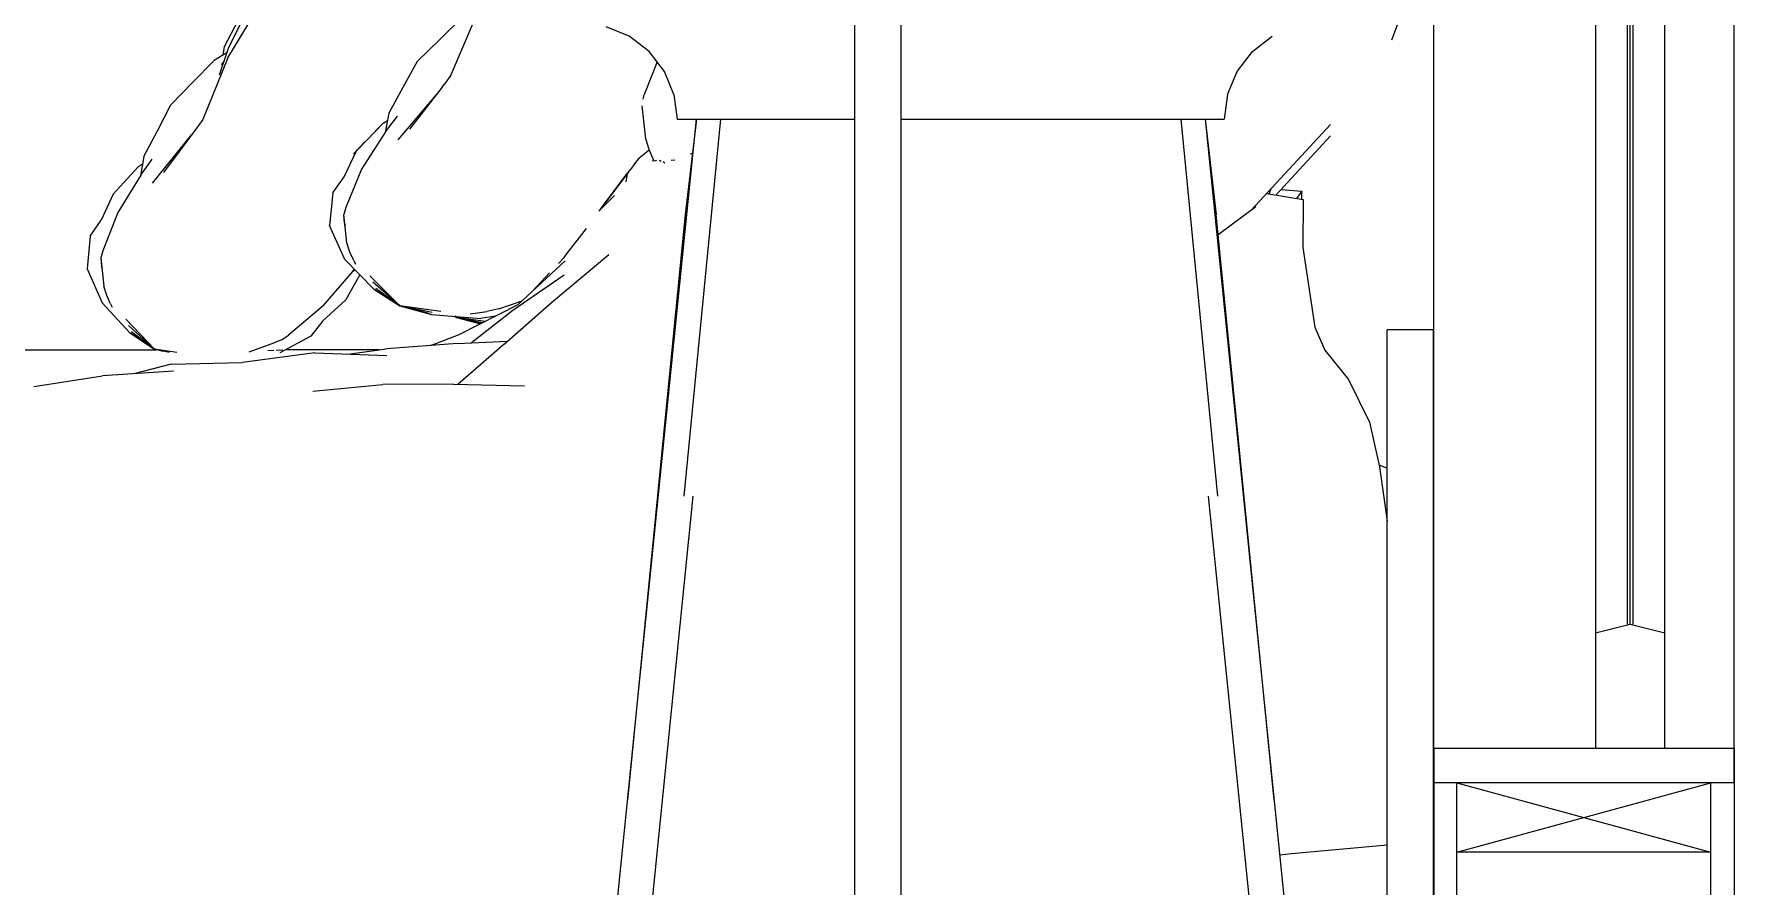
# Model space of a CAD drawing. Header units: inches. Extents: x 99 to 15695, y -7208 to 2559.
# Drawn here: x 14462.96 to 14499.77, y -3686.93 to -3668.47 of the extents above; entities that cross this region are included whole.
import ezdxf

# ---------------------------------------------------------------- set-up
doc = ezdxf.new("R2010")
doc.units = ezdxf.units.IN
doc.header["$LTSCALE"] = 96
doc.header["$MEASUREMENT"] = 0
doc.layers.add('Common', color=4, linetype='Continuous', lineweight=5)

msp = doc.modelspace()

# ---------------------------------------------------------------- linework, layer by layer
at = {"layer": 'Common'}
for p, q in [((14493.275, -3684.695), (14493.275, -3624.695)), ((14499.775, -3684.695), (14499.775, -3624.695)), ((14496.775, -3625.445), (14496.775, -3683.945)), ((14498.275, -3683.945), (14498.275, -3625.445)), ((14497.462, -3627.133), (14497.462, -3681.258)), ((14497.525, -3681.258), (14497.525, -3627.133)), ((14497.587, -3627.133), (14497.587, -3681.258)), ((14480.739, -3702.058), (14480.739, -3657.426)), ((14481.739, -3702.058), (14481.739, -3657.426)), ((14492.367, -3668.597), (14493.139, -3666.54)), ((14467.157, -3668.991), (14467.919, -3667.729)), ((14471.984, -3669.384), (14472.548, -3668.053)), ((14467.088, -3668.74), (14467.382, -3668.179)), ((14467.175, -3668.78), (14467.451, -3668.21)), ((14472.241, -3668.107), (14471.75, -3668.588)), ((14475.852, -3668.521), (14475.351, -3668.314)), ((14466.979, -3669.36), (14467.175, -3668.78)), ((14467.055, -3668.928), (14467.088, -3668.74)), ((14471.258, -3669.069), (14471.75, -3668.588)), ((14476.282, -3668.851), (14475.852, -3668.521)), ((14489.345, -3668.851), (14489.775, -3668.521)), ((14466.396, -3669.525), (14466.865, -3669.045)), ((14467.157, -3668.991), (14466.619, -3670.321)), ((14467.143, -3668.874), (14466.865, -3669.045)), ((14467.023, -3669.141), (14467.078, -3669.065)), ((14471.258, -3669.069), (14470.95, -3669.629)), ((14476.454, -3669.075), (14476.182, -3669.77)), ((14476.612, -3669.281), (14476.282, -3668.851)), ((14489.015, -3669.281), (14489.345, -3668.851)), ((14465.927, -3670.006), (14466.396, -3669.525)), ((14471.799, -3669.625), (14471.884, -3669.514)), ((14471.884, -3669.514), (14471.984, -3669.384)), ((14476.82, -3669.782), (14476.612, -3669.281)), ((14488.807, -3669.782), (14489.015, -3669.281)), ((14470.95, -3669.629), (14470.642, -3670.189)), ((14471.732, -3669.711), (14470.84, -3670.767)), ((14471.799, -3669.625), (14471.091, -3670.533)), ((14476.15, -3669.881), (14476.182, -3669.77)), ((14476.82, -3669.782), (14476.891, -3670.32)), ((14488.807, -3669.782), (14488.737, -3670.32)), ((14465.632, -3670.567), (14465.927, -3670.006)), ((14470.642, -3670.189), (14470.565, -3670.603)), ((14470.573, -3670.591), (14470.835, -3670.25)), ((14476.209, -3670.746), (14476.133, -3670.027)), ((14465.338, -3671.127), (14465.632, -3670.567)), ((14465.528, -3671.705), (14466.378, -3670.649)), ((14466.443, -3670.563), (14465.767, -3671.471)), ((14466.524, -3670.452), (14466.443, -3670.563)), ((14466.619, -3670.321), (14466.524, -3670.452)), ((14470.573, -3670.591), (14470.051, -3671.4)), ((14470.522, -3670.401), (14470.18, -3670.755)), ((14470.254, -3670.679), (14470.448, -3670.477)), ((14470.522, -3670.401), (14470.612, -3670.351)), ((14474.32, -3699.82), (14477.307, -3670.32)), ((14476.891, -3670.32), (14480.739, -3670.32)), ((14477.037, -3678.487), (14477.831, -3670.32)), ((14477.306, -3670.32), (14477.064, -3672.383)), ((14481.739, -3670.32), (14488.737, -3670.32)), ((14487.797, -3670.32), (14488.591, -3678.487)), ((14488.32, -3670.32), (14491.307, -3699.82)), ((14488.321, -3670.32), (14488.564, -3672.383)), ((14489.316, -3672.29), (14491.039, -3670.431)), ((14469.679, -3671.566), (14469.945, -3671)), ((14469.877, -3671.07), (14470.127, -3670.81)), ((14470.18, -3670.755), (14469.945, -3671)), ((14476.068, -3671.156), (14476.284, -3670.978)), ((14476.29, -3670.998), (14476.209, -3670.746)), ((14476.389, -3671.227), (14476.29, -3670.998)), ((14491.039, -3670.681), (14489.854, -3671.96)), ((14465.224, -3671.339), (14464.898, -3671.693)), ((14465.224, -3671.339), (14465.31, -3671.288)), ((14465.338, -3671.127), (14465.265, -3671.541)), ((14465.273, -3671.528), (14465.523, -3671.187)), ((14470.051, -3671.4), (14469.716, -3672.23)), ((14475.826, -3671.471), (14475.882, -3671.397)), ((14475.967, -3671.287), (14475.882, -3671.397)), ((14476.068, -3671.156), (14475.967, -3671.287)), ((14476.375, -3671.216), (14476.349, -3671.227)), ((14476.442, -3671.215), (14476.391, -3671.227)), ((14476.541, -3671.235), (14476.506, -3671.21)), ((14476.585, -3671.235), (14476.623, -3671.263)), ((14476.835, -3671.205), (14476.762, -3671.215)), ((14477.181, -3671.071), (14477.233, -3671.049)), ((14464.674, -3671.938), (14464.898, -3671.693)), ((14465.273, -3671.528), (14464.775, -3672.338)), ((14469.429, -3671.913), (14469.679, -3671.566)), ((14475.826, -3671.471), (14475.19, -3672.312)), ((14475.241, -3672.244), (14475.806, -3671.497)), ((14475.806, -3671.498), (14475.778, -3671.673)), ((14464.674, -3671.938), (14464.419, -3672.504)), ((14469.429, -3671.913), (14469.36, -3672.618)), ((14475.255, -3672.247), (14475.535, -3671.973)), ((14489.653, -3671.926), (14490.442, -3672.06)), ((14489.743, -3671.829), (14489.709, -3671.936)), ((14489.962, -3671.843), (14490.413, -3671.876)), ((14490.413, -3671.876), (14490.302, -3672.036)), ((14490.413, -3672.055), (14490.413, -3671.876)), ((14490.442, -3672.06), (14490.44, -3673.094)), ((14464.181, -3672.851), (14464.419, -3672.504)), ((14464.775, -3672.338), (14464.455, -3673.168)), ((14469.716, -3672.23), (14469.671, -3672.382)), ((14469.738, -3672.999), (14469.671, -3672.382)), ((14469.686, -3672.568), (14469.671, -3672.382)), ((14477.064, -3672.383), (14475.814, -3685.07)), ((14477.064, -3672.383), (14477.098, -3672.383)), ((14488.529, -3672.383), (14488.564, -3672.383)), ((14489.814, -3685.07), (14488.564, -3672.383)), ((14488.606, -3672.814), (14489.422, -3672.212)), ((14464.181, -3672.851), (14464.115, -3673.556)), ((14469.694, -3673.356), (14469.36, -3672.618)), ((14469.686, -3672.568), (14469.698, -3672.635)), ((14474.493, -3673.239), (14474.922, -3672.684)), ((14464.455, -3673.168), (14464.412, -3673.32)), ((14469.804, -3673.197), (14469.738, -3672.999)), ((14469.884, -3673.377), (14469.804, -3673.197)), ((14474.443, -3673.311), (14474.493, -3673.239)), ((14490.44, -3673.094), (14490.7, -3674.821)), ((14464.115, -3673.556), (14464.434, -3674.293)), ((14464.412, -3673.32), (14464.476, -3673.936)), ((14464.412, -3673.32), (14464.426, -3673.505)), ((14464.426, -3673.505), (14464.438, -3673.572)), ((14469.694, -3673.356), (14470.326, -3674.006)), ((14469.918, -3673.587), (14469.853, -3673.627)), ((14469.863, -3673.615), (14469.899, -3673.566)), ((14469.884, -3673.377), (14469.924, -3673.455)), ((14473.443, -3674.333), (14474.464, -3673.385)), ((14474.168, -3674.286), (14475.408, -3673.247)), ((14474.443, -3673.311), (14474.321, -3673.441)), ((14464.539, -3674.135), (14464.476, -3673.936)), ((14469.222, -3674.36), (14469.863, -3673.615)), ((14469.869, -3673.953), (14469.712, -3674.229)), ((14470.018, -3673.69), (14469.869, -3673.953)), ((14470.882, -3674.363), (14470.235, -3673.708)), ((14470.882, -3674.363), (14470.298, -3673.846)), ((14470.366, -3673.979), (14470.882, -3674.363)), ((14474.443, -3673.698), (14473.328, -3674.46)), ((14474.127, -3673.647), (14473.757, -3674.041)), ((14464.434, -3674.293), (14465.037, -3674.944)), ((14464.615, -3674.315), (14464.539, -3674.135)), ((14464.615, -3674.315), (14464.653, -3674.393)), ((14469.217, -3674.686), (14469.712, -3674.229)), ((14470.882, -3674.363), (14470.326, -3674.006)), ((14470.344, -3674.014), (14470.882, -3674.363)), ((14472.17, -3674.983), (14473.443, -3674.333)), ((14473.026, -3674.426), (14473.533, -3674.249)), ((14473.143, -3675.189), (14474.168, -3674.286)), ((14465.568, -3675.3), (14464.95, -3674.646)), ((14469.222, -3674.36), (14468.469, -3674.993)), ((14469.217, -3674.686), (14468.955, -3675.021)), ((14471.769, -3674.485), (14470.882, -3674.363)), ((14471.583, -3674.507), (14470.882, -3674.363)), ((14471.499, -3674.516), (14470.882, -3674.363)), ((14470.882, -3674.363), (14471.553, -3674.539)), ((14470.882, -3674.363), (14471.571, -3674.547)), ((14471.571, -3674.547), (14472.636, -3674.633)), ((14472.071, -3674.587), (14472.111, -3674.613)), ((14472.111, -3674.613), (14472.072, -3674.587)), ((14472.111, -3674.613), (14472.077, -3674.588)), ((14472.111, -3674.613), (14472.083, -3674.588)), ((14472.087, -3674.588), (14472.111, -3674.613)), ((14472.729, -3674.698), (14472.111, -3674.613)), ((14472.639, -3674.744), (14472.111, -3674.613)), ((14472.626, -3674.75), (14472.111, -3674.613)), ((14472.67, -3674.728), (14472.111, -3674.613)), ((14472.111, -3674.613), (14472.629, -3674.749)), ((14472.407, -3674.533), (14472.516, -3674.52)), ((14473.328, -3674.46), (14472.432, -3675.161)), ((14472.516, -3674.52), (14472.764, -3674.482)), ((14472.947, -3674.586), (14472.636, -3674.633)), ((14473.026, -3674.426), (14472.764, -3674.482)), ((14465.01, -3674.784), (14465.568, -3675.3)), ((14465.037, -3674.944), (14465.568, -3675.3)), ((14465.568, -3675.3), (14465.054, -3674.952)), ((14465.075, -3674.916), (14465.568, -3675.3)), ((14468.955, -3675.021), (14468.288, -3675.379)), ((14468.323, -3675.099), (14468.469, -3674.993)), ((14471.568, -3675.215), (14472.17, -3674.983)), ((14490.7, -3674.821), (14490.915, -3675.318)), ((14492.264, -3691.82), (14492.264, -3674.883)), ((14493.264, -3674.883), (14492.264, -3674.883)), ((14493.264, -3703.82), (14493.264, -3674.883)), ((14416.421, -3675.31), (14465.609, -3675.311)), ((14466.055, -3675.37), (14465.568, -3675.3)), ((14465.886, -3675.369), (14465.568, -3675.3)), ((14465.755, -3675.349), (14465.568, -3675.3)), ((14465.568, -3675.3), (14465.607, -3675.311)), ((14465.606, -3675.311), (14465.568, -3675.3)), ((14469.044, -3675.378), (14467.478, -3675.585)), ((14468.112, -3675.182), (14467.613, -3675.363)), ((14468.152, -3675.331), (14468.026, -3675.334)), ((14468.323, -3675.099), (14468.112, -3675.182)), ((14468.35, -3675.321), (14468.202, -3675.331)), ((14470.433, -3675.311), (14468.414, -3675.311)), ((14469.044, -3675.378), (14470.603, -3675.437)), ((14469.757, -3675.405), (14470.594, -3675.289)), ((14472.135, -3675.173), (14470.594, -3675.289)), ((14471.508, -3675.22), (14471.637, -3675.189)), ((14472.135, -3675.173), (14473.212, -3675.128)), ((14473.143, -3675.189), (14472.143, -3676.059)), ((14490.915, -3675.318), (14491.425, -3675.958)), ((14465.981, -3675.777), (14464.447, -3675.876)), ((14465.935, -3675.623), (14465.122, -3675.833)), ((14465.935, -3675.623), (14467.478, -3675.585)), ((14462.961, -3676.106), (14464.447, -3675.876)), ((14468.999, -3676.211), (14470.515, -3676.064)), ((14472.047, -3676.057), (14470.515, -3676.064)), ((14472.047, -3676.057), (14473.586, -3676.092)), ((14491.425, -3675.958), (14491.881, -3676.882)), ((14491.881, -3676.882), (14492.097, -3677.847)), ((14492.26, -3677.877), (14492.089, -3677.81)), ((14492.097, -3677.847), (14492.264, -3679.024)), ((14477.23, -3678.487), (14475.07, -3699.82)), ((14490.557, -3699.82), (14488.397, -3678.487)), ((14496.775, -3681.445), (14497.525, -3681.258)), ((14497.525, -3681.258), (14498.275, -3681.445)), ((14493.275, -3683.945), (14499.775, -3683.945)), ((14493.275, -3683.945), (14493.275, -3704.695)), ((14499.775, -3683.945), (14499.775, -3704.695)), ((14493.775, -3684.695), (14493.275, -3684.695)), ((14499.775, -3684.695), (14493.275, -3684.695)), ((14493.775, -3704.695), (14493.775, -3684.695)), ((14499.275, -3704.695), (14499.275, -3684.695)), ((14499.775, -3684.695), (14499.275, -3684.695)), ((14492.264, -3686.046), (14490.189, -3686.235)), ((14490.189, -3686.235), (14489.934, -3686.259)), ((14499.275, -3686.195), (14493.775, -3686.195))]:
    msp.add_line(p, q, dxfattribs=at)
at = {"layer": 'Common', "linetype": 'Continuous', "transparency": 33554687}
for p, q in [((14493.775, -3684.695), (14499.275, -3686.195)), ((14493.775, -3686.195), (14499.275, -3684.695))]:
    msp.add_line(p, q, dxfattribs=at)

doc.saveas('drawing.dxf')
